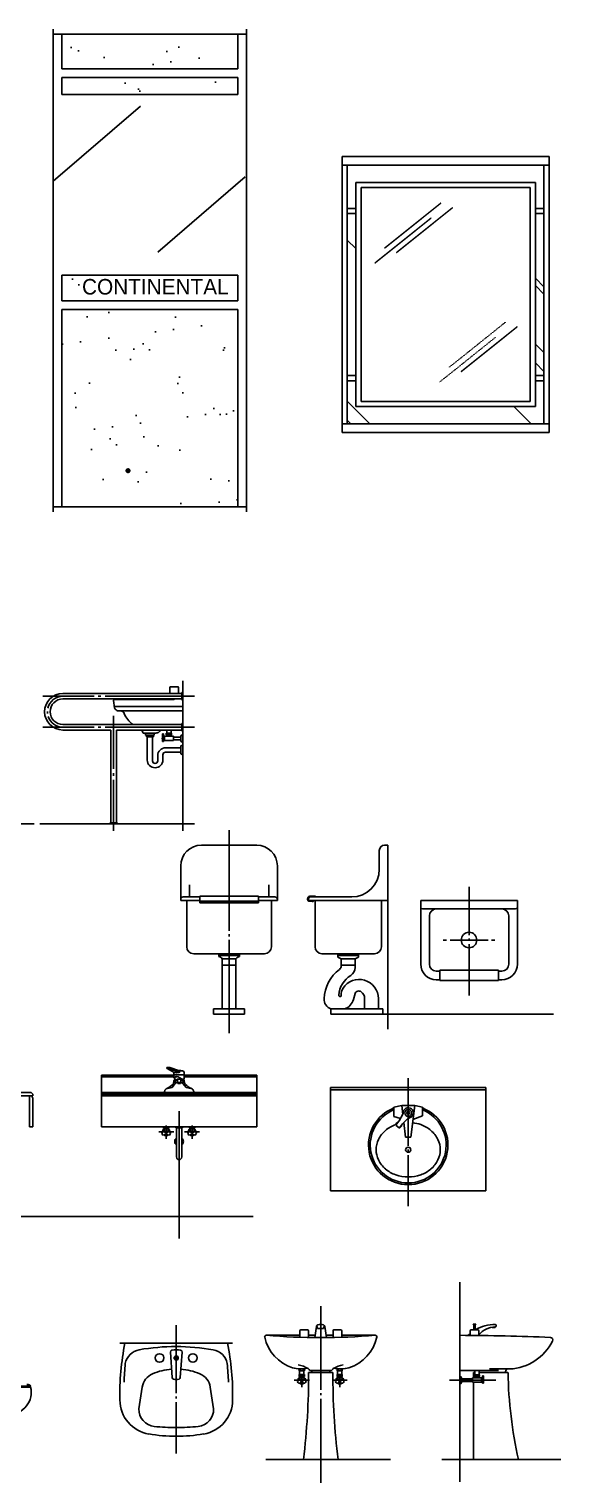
# Model space of a CAD drawing. Header units: inches. Extents: x -1249499 to 290957, y -589671 to 1013543.
# Drawn here: x -1130742 to -1127661, y 300299 to 308730 of the extents above; entities that cross this region are included whole.
import ezdxf

# ---------------------------------------------------------------- set-up
doc = ezdxf.new("R2010")
doc.units = ezdxf.units.IN
doc.header["$MEASUREMENT"] = 0
doc.linetypes.add('HIDDEN2', pattern=[0.1875, 0.125, -0.0625])
for name, color, linetype in [('0-ELEV3', 4, 'Continuous'), ('0-ELEV4', 5, 'Continuous'), ('0-ELEV6', 9, 'Continuous'), ('4', 4, 'Continuous'), ('5', 5, 'Continuous'), ('DIM', 1, 'Continuous'), ('INT', 4, 'Continuous')]:
    doc.layers.add(name, color=color, linetype=linetype)
doc.styles.add('STYLE1', font='ses.shx', dxfattribs={"bigfont": 'shs.shx'})
pattern_1 = [(37.5, (-1196953.8, 253627.1), (-12.5987, 385.3648), [0, -304, 0, -340, 0, -325]), (7.5, (-1196953.8, 253627.1), (353.9553, 564.4292), [0, -164, 0, -274, 0, -105]), (327.5, (-1197199.8, 253627.1), (622.8284, 1.1318), [0, -100, 0, -360, 0, -470]), (317.5, (-1197199.8, 253627.1), (601.2253, 175.535), [0, -50, 0, -236, 0, -270])]

msp = doc.modelspace()

# ---------------------------------------------------------------- hatches: boundary and pattern name
at = {"layer": 'INT'}
h = msp.add_hatch(dxfattribs=at)
h.set_pattern_fill('AR-SAND', color=256, scale=200, style=0)
h.set_pattern_definition(pattern_1)
h.paths.add_polyline_path([(-1129532.5, 308500.4), (-1129532.5, 308700.4), (-1130552.5, 308700.4), (-1130552.5, 308500.4)])
h.paths.add_polyline_path([(-1129532.5, 308450.4), (-1130552.5, 308450.4), (-1130552.5, 308350.4), (-1129532.5, 308350.4)])
h = msp.add_hatch(dxfattribs=at)
h.set_pattern_fill('AR-SAND', color=256, scale=200, style=0)
h.set_pattern_definition(pattern_1)
h.paths.add_polyline_path([(-1129532.5, 307104), (-1130552.5, 307104), (-1130552.5, 305960.4), (-1130168.8, 305960.4), (-1130168.8, 306161.6, -0.414214), (-1130176.3, 306169.1, -1), (-1130161.3, 306169.1, -0.414214), (-1130168.8, 306161.6), (-1130168.8, 305960.4), (-1129532.5, 305960.4)])
h.paths.add_polyline_path([(-1129532.5, 307304), (-1130552.5, 307304), (-1130552.5, 307154), (-1129532.5, 307154)])
h.paths.add_polyline_path([(-1130451.7, 307165.2), (-1129616.1, 307165.2), (-1129616.1, 307304.4), (-1130451.7, 307304.4)], flags=9)

# ---------------------------------------------------------------- linework, layer by layer
at = {"linetype": 'HIDDEN2'}
for p, q in [((-1128356.6, 307720.9), (-1128681.6, 307460.4)), ((-1128288.6, 307694.5), (-1128613.6, 307434)), ((-1128413.3, 307634.1), (-1128738.3, 307373.6)), ((-1127982.5, 307029.9), (-1128307.5, 306769.4)), ((-1127914.5, 307003.5), (-1128239.5, 306743)), ((-1128039.2, 306943.1), (-1128364.2, 306682.6))]:
    msp.add_line(p, q, dxfattribs=at)
at = {"layer": '0-ELEV3'}
for p, q in [((-1128929, 306390.6), (-1128929, 307990.6)), ((-1127729, 307990.6), (-1128929, 307990.6)), ((-1127729, 307940.6), (-1128929, 307940.6)), ((-1128899, 306440.6), (-1128899, 307940.6)), ((-1127729, 307990.6), (-1128109.5, 307990.6)), ((-1127759, 306440.6), (-1127759, 307940.6)), ((-1127729, 306390.6), (-1127729, 307990.6)), ((-1127809, 307840.6), (-1128849, 307840.6)), ((-1128849, 306540.6), (-1128849, 307840.6)), ((-1127809, 307840.6), (-1127809, 306540.6)), ((-1128849, 307690.6), (-1128899, 307690.6)), ((-1127809, 307690.6), (-1127759, 307690.6)), ((-1128849, 307660.6), (-1128899, 307660.6)), ((-1127809, 307660.6), (-1127759, 307660.6)), ((-1128849, 306720.6), (-1128899, 306720.6)), ((-1128849, 306690.6), (-1128899, 306690.6)), ((-1127809, 306720.6), (-1127759, 306720.6)), ((-1127809, 306690.6), (-1127759, 306690.6)), ((-1127809, 306540.6), (-1128849, 306540.6)), ((-1127729, 306440.6), (-1128929, 306440.6)), ((-1127729, 306390.6), (-1128929, 306390.6)), ((-1127729, 306390.6), (-1128109.5, 306390.6))]:
    msp.add_line(p, q, dxfattribs=at)
at = {"layer": '0-ELEV4'}
for p, q in [((-1127839, 307810.6), (-1128819, 307810.6)), ((-1128819, 306570.6), (-1128819, 307810.6)), ((-1127839, 306570.6), (-1127839, 307810.6)), ((-1127839, 306570.6), (-1128819, 306570.6))]:
    msp.add_line(p, q, dxfattribs=at)
at = {"layer": '0-ELEV6', "color": 8}
for p, q in [((-1128849, 307457), (-1128899, 307507)), ((-1127759, 307235), (-1127809, 307285)), ((-1127759, 307193.7), (-1127809, 307243.7)), ((-1127759, 306853.9), (-1127809, 306903.9)), ((-1127759, 306743.9), (-1127809, 306793.9)), ((-1128768, 306440.6), (-1128899, 306571.6)), ((-1127832.7, 306440.6), (-1127932.7, 306540.6)), ((-1128878, 306440.6), (-1128899, 306461.6))]:
    msp.add_line(p, q, dxfattribs=at)
at = {"layer": '4'}
for p, q in [((-1129926.3, 304911.3), (-1129926.3, 304877.2)), ((-1129881.3, 304916.3), (-1129921.3, 304916.3)), ((-1129876.3, 304911.3), (-1129876.3, 304877.2)), ((-1130546, 304877.2), (-1129857, 304877.2)), ((-1130546, 304845.2), (-1129857, 304845.2)), ((-1130252, 304836.2), (-1130247.2, 304794.4)), ((-1130247, 304841.2), (-1129911.8, 304841.2)), ((-1129857, 304843.2), (-1129857, 304879.2)), ((-1130248, 304801.4), (-1129852, 304801.4)), ((-1130217.6, 304776.2), (-1130227.8, 304776.2)), ((-1130207.6, 304776.2), (-1130217.6, 304776.2)), ((-1130205.7, 304775.9), (-1129852, 304775.9)), ((-1130546, 304697.2), (-1129857, 304697.2)), ((-1130546, 304665.2), (-1130268, 304665.2)), ((-1130268, 304665.2), (-1130268, 304126.2)), ((-1130236, 304665.2), (-1130236, 304126.2)), ((-1130236, 304665.2), (-1129857, 304665.2)), ((-1130082, 304646.2), (-1130089.6, 304665.2)), ((-1130012, 304646.2), (-1130082, 304646.2)), ((-1130067, 304636.2), (-1130067, 304646.2)), ((-1130017, 304646.2), (-1130017, 304636.2)), ((-1129976.5, 304665.2), (-1129982, 304661.2)), ((-1129970, 304642.1), (-1129964.2, 304642.1)), ((-1129970, 304642.1), (-1129970, 304598)), ((-1129964.2, 304642.1), (-1129964.2, 304598)), ((-1129947, 304647.7), (-1129917, 304647.7)), ((-1129947, 304647.7), (-1129947, 304637.7)), ((-1129944.2, 304665.2), (-1129944.2, 304647.7)), ((-1129940.1, 304647.7), (-1129940.1, 304637.7)), ((-1129923.9, 304647.7), (-1129923.9, 304637.7)), ((-1129919.8, 304665.2), (-1129919.8, 304647.7)), ((-1129917, 304647.7), (-1129917, 304637.7)), ((-1129857, 304663.2), (-1129857, 304699.2)), ((-1130062, 304636.2), (-1130067, 304636.2)), ((-1130062, 304636.2), (-1130022, 304636.2)), ((-1130062, 304626.2), (-1130062, 304636.2)), ((-1130057, 304626.2), (-1130062, 304626.2)), ((-1130057, 304491.2), (-1130057, 304626.2)), ((-1130057, 304626.2), (-1130027, 304626.2)), ((-1130027, 304626.2), (-1130027, 304486.2)), ((-1130022, 304626.2), (-1130027, 304626.2)), ((-1130022, 304636.2), (-1130022, 304626.2)), ((-1130017, 304636.2), (-1130022, 304636.2)), ((-1129970, 304618.7), (-1129971, 304618.7)), ((-1129971, 304618.7), (-1129971, 304613.7)), ((-1129970, 304613.7), (-1129971, 304613.7)), ((-1129970, 304598), (-1129964.2, 304598)), ((-1129958.2, 304621.2), (-1129964.2, 304621.2)), ((-1129958.2, 304611.2), (-1129964.2, 304611.2)), ((-1129905.8, 304628.7), (-1129958.2, 304628.7)), ((-1129958.2, 304628.7), (-1129958.2, 304603.7)), ((-1129905.8, 304603.7), (-1129958.2, 304603.7)), ((-1129951.1, 304562.1), (-1129862, 304562.1)), ((-1129947, 304637.7), (-1129917, 304637.7)), ((-1129944.2, 304637.7), (-1129944.2, 304628.7)), ((-1129919.8, 304637.7), (-1129919.8, 304628.7)), ((-1129905.8, 304628.7), (-1129905.8, 304603.7)), ((-1129862, 304623.7), (-1129905.8, 304623.7)), ((-1129862, 304608.7), (-1129905.8, 304608.7)), ((-1129862, 304629.9), (-1129862, 304602.5)), ((-1129852, 304577.7), (-1129862, 304572.7)), ((-1129862, 304526.2), (-1129862, 304572.7)), ((-1130057, 304491.2), (-1130057, 304496.2)), ((-1129997, 304486.2), (-1129997, 304516.2)), ((-1129967, 304521.2), (-1129967, 304491.2)), ((-1129951.4, 304536.8), (-1129862, 304536.8)), ((-1129852, 304521.2), (-1129862, 304526.2)), ((-1130270, 304126.2), (-1130234, 304126.2)), ((-1129423.5, 303997.2), (-1129743.5, 303997.2)), ((-1128713.1, 303967.2), (-1128713.1, 303857.2)), ((-1128663.1, 303997.2), (-1128683.1, 303997.2)), ((-1128663.1, 303677.2), (-1128663.1, 303997.2)), ((-1129863.5, 303877.2), (-1129863.5, 303677.2)), ((-1129303.5, 303677.2), (-1129303.5, 303877.2)), ((-1129813.5, 303697.2), (-1129813.5, 303767.2)), ((-1129353.5, 303697.2), (-1129353.5, 303767.2)), ((-1129863.5, 303677.2), (-1129828.5, 303677.2)), ((-1129848.5, 303697.2), (-1129753.5, 303697.2)), ((-1129828.5, 303677.2), (-1129828.5, 303407.2)), ((-1129828.5, 303677.2), (-1129753.5, 303677.2)), ((-1129753.5, 303702.2), (-1129413.5, 303702.2)), ((-1129753.5, 303672.2), (-1129753.5, 303702.2)), ((-1129413.5, 303672.2), (-1129753.5, 303672.2)), ((-1129753.5, 303672.2), (-1129753.5, 303662.2)), ((-1129753.5, 303662.2), (-1129413.5, 303662.2)), ((-1129413.5, 303702.2), (-1129413.5, 303672.2)), ((-1129413.5, 303697.2), (-1129318.5, 303697.2)), ((-1129413.5, 303677.2), (-1129338.5, 303677.2)), ((-1129413.5, 303662.2), (-1129413.5, 303672.2)), ((-1129338.5, 303407.2), (-1129338.5, 303677.2)), ((-1129338.5, 303677.2), (-1129303.5, 303677.2)), ((-1129123.1, 303687.2), (-1129123.1, 303677.2)), ((-1129123.1, 303677.2), (-1129085, 303677.2)), ((-1129121.3, 303673.3), (-1129103, 303673.3)), ((-1128873.1, 303697.2), (-1129113.1, 303697.2)), ((-1129083.1, 303702.5), (-1129110.2, 303702.5)), ((-1129085, 303677.2), (-1128701.1, 303677.2)), ((-1129085, 303677.2), (-1129085, 303408)), ((-1128701.1, 303408), (-1128701.1, 303677.2)), ((-1128701.1, 303677.2), (-1128663.1, 303677.2)), ((-1128473.1, 303307.2), (-1128473.1, 303677.2)), ((-1128473.1, 303677.2), (-1127913.1, 303677.2)), ((-1127913.1, 303677.2), (-1127913.1, 303307.2)), ((-1128463.1, 303627.2), (-1127923.1, 303627.2)), ((-1128423.1, 303307.2), (-1128423.1, 303587.2)), ((-1127963.1, 303307.2), (-1127963.1, 303587.2)), ((-1129788.5, 303367.2), (-1129643.5, 303367.2)), ((-1129643.5, 303367.2), (-1129523.5, 303367.2)), ((-1129643.5, 303367.2), (-1129643.5, 303362.2)), ((-1129643.5, 303362.2), (-1129523.5, 303362.2)), ((-1129643.5, 303362.2), (-1129643.5, 303357.2)), ((-1129643.5, 303357.2), (-1129523.5, 303357.2)), ((-1129643.5, 303357.2), (-1129643.5, 303352.2)), ((-1129643.5, 303352.2), (-1129633.5, 303347.2)), ((-1129623.5, 303337.2), (-1129623.5, 303047.2)), ((-1129623.5, 303337.2), (-1129583.5, 303337.2)), ((-1129623.5, 303302.2), (-1129543.5, 303302.2)), ((-1129583.5, 303337.2), (-1129543.5, 303337.2)), ((-1129543.5, 303047.2), (-1129543.5, 303337.2)), ((-1129533.5, 303347.2), (-1129523.5, 303352.2)), ((-1129523.5, 303367.2), (-1129378.5, 303367.2)), ((-1129523.5, 303362.2), (-1129523.5, 303367.2)), ((-1129523.5, 303357.2), (-1129523.5, 303362.2)), ((-1129523.5, 303352.2), (-1129523.5, 303357.2)), ((-1129045, 303368), (-1128953.1, 303368)), ((-1128953.1, 303368), (-1128833.1, 303368)), ((-1128953.1, 303368), (-1128953.1, 303347.2)), ((-1128953.1, 303367.2), (-1128953.1, 303362.2)), ((-1128953.1, 303362.2), (-1128833.1, 303362.2)), ((-1128953.1, 303362.2), (-1128953.1, 303357.2)), ((-1128953.1, 303357.2), (-1128833.1, 303357.2)), ((-1128953.1, 303347.2), (-1128933.1, 303337.2)), ((-1128933.1, 303337.2), (-1128853.1, 303337.2)), ((-1128933.1, 303337.2), (-1128933.1, 303302.2)), ((-1128933.1, 303302.2), (-1128853.1, 303302.2)), ((-1128933.1, 303302.2), (-1128933.1, 303297.2)), ((-1128853.1, 303337.2), (-1128833.1, 303347.2)), ((-1128853.1, 303302.2), (-1128853.1, 303337.2)), ((-1128853.1, 303287.2), (-1128853.1, 303302.2)), ((-1128833.1, 303362.2), (-1128833.1, 303368)), ((-1128833.1, 303368), (-1128741.1, 303368)), ((-1128833.1, 303357.2), (-1128833.1, 303362.2)), ((-1128833.1, 303347.2), (-1128833.1, 303357.2)), ((-1128383.1, 303267.2), (-1128363.1, 303267.2)), ((-1128363.1, 303217.2), (-1128383.1, 303217.2)), ((-1128363.1, 303272.2), (-1128023.1, 303272.2)), ((-1128363.1, 303217.2), (-1128363.1, 303272.2)), ((-1128363.1, 303212.2), (-1128363.1, 303217.2)), ((-1128023.1, 303212.2), (-1128363.1, 303212.2)), ((-1128023.1, 303272.2), (-1128023.1, 303217.2)), ((-1128023.1, 303267.2), (-1128003.1, 303267.2)), ((-1128003.1, 303217.2), (-1128023.1, 303217.2)), ((-1128023.1, 303217.2), (-1128023.1, 303212.2)), ((-1128853.1, 303137.2), (-1128863.1, 303102.2)), ((-1129623.5, 303047.2), (-1129673.5, 303047.2)), ((-1129673.5, 303047.2), (-1129673.5, 303017.2)), ((-1129623.5, 303047.2), (-1129543.5, 303047.2)), ((-1129493.5, 303047.2), (-1129543.5, 303047.2)), ((-1129493.5, 303017.2), (-1129493.5, 303047.2)), ((-1128993.1, 303047.2), (-1128913.1, 303047.2)), ((-1128993.1, 303047.2), (-1128993.1, 303017.2)), ((-1128913.1, 303047.2), (-1128798.1, 303047.2)), ((-1128798.1, 303047.2), (-1128798.1, 303107.2)), ((-1128798.1, 303047.2), (-1128718.1, 303047.2)), ((-1128718.1, 303047.2), (-1128718.1, 303107.2)), ((-1128693.1, 303047.2), (-1128718.1, 303047.2)), ((-1128693.1, 303017.2), (-1128693.1, 303047.2)), ((-1129673.5, 303017.2), (-1129493.5, 303017.2)), ((-1128993.1, 303017.2), (-1128693.1, 303017.2)), ((-1129901.6, 302679), (-1129943, 302702.7)), ((-1129941.3, 302708.1), (-1129928.2, 302708.1)), ((-1129928.2, 302702.1), (-1129941.3, 302702.1)), ((-1129928.2, 302702.1), (-1129872.7, 302679)), ((-1129926.9, 302707.8), (-1129870.8, 302688)), ((-1130322.7, 302663.8), (-1130322.7, 302363.8)), ((-1130322.7, 302663.8), (-1129902.7, 302663.8)), ((-1130322.7, 302653.8), (-1129902.7, 302653.8)), ((-1129902.7, 302630.4), (-1129905.1, 302614.1)), ((-1129902.7, 302679.4), (-1129902.7, 302649.8)), ((-1129902.7, 302666.3), (-1129842.7, 302666.3)), ((-1129898.3, 302646.9), (-1129898.3, 302635.4)), ((-1129897.7, 302635.4), (-1129887.9, 302635.4)), ((-1129882.7, 302639.9), (-1129882.7, 302620.4)), ((-1129862.7, 302620.4), (-1129882.7, 302620.4)), ((-1129880.2, 302620.4), (-1129880.2, 302615.4)), ((-1129865.2, 302620.4), (-1129865.2, 302615.4)), ((-1129862.7, 302639.9), (-1129862.7, 302620.4)), ((-1129857.6, 302635.4), (-1129847.7, 302635.4)), ((-1129845.8, 302640.8), (-1129845.8, 302635.4)), ((-1129842.7, 302678.4), (-1129842.7, 302641.2)), ((-1129842.7, 302663.8), (-1129422.7, 302663.8)), ((-1129842.7, 302653.8), (-1129422.7, 302653.8)), ((-1129842.7, 302630.4), (-1129840.4, 302614.1)), ((-1129422.7, 302363.8), (-1129422.7, 302663.8)), ((-1130729.9, 302563.8), (-1131319.9, 302563.8)), ((-1130719.9, 302543.8), (-1131319.9, 302543.8)), ((-1130739.9, 302363.8), (-1130739.9, 302543.8)), ((-1130729.9, 302563.8), (-1130719.9, 302553.8)), ((-1130724.9, 302533.8), (-1130724.9, 302543.8)), ((-1130719.9, 302533.8), (-1130724.9, 302533.8)), ((-1130719.9, 302543.8), (-1130719.9, 302553.8)), ((-1130719.9, 302363.8), (-1130719.9, 302533.8)), ((-1130322.7, 302563.8), (-1129422.7, 302563.8)), ((-1130322.7, 302553.8), (-1129422.7, 302553.8)), ((-1130322.7, 302543.8), (-1129422.7, 302543.8)), ((-1129914, 302592.8), (-1129948.2, 302584)), ((-1129894.9, 302615.4), (-1129914, 302592.8)), ((-1129865.2, 302615.4), (-1129880.2, 302615.4)), ((-1129850.6, 302615.4), (-1129831.5, 302592.8)), ((-1129831.5, 302592.8), (-1129797.3, 302584)), ((-1128095.6, 302592.4), (-1128995.6, 302592.4)), ((-1128995.6, 302592.4), (-1128995.6, 301992.4)), ((-1128995.6, 302577.4), (-1128095.6, 302577.4)), ((-1128095.6, 301992.4), (-1128095.6, 302592.4)), ((-1128627.9, 302477.7), (-1128583.2, 302487.6)), ((-1128627.9, 302424.2), (-1128627.9, 302477.7)), ((-1128576.8, 302436.2), (-1128583.2, 302487.6)), ((-1128583.2, 302487.6), (-1128508.1, 302487.6)), ((-1128530.6, 302304.4), (-1128508.1, 302487.6)), ((-1128508.1, 302487.6), (-1128463.3, 302477.7)), ((-1128463.3, 302427.3), (-1128463.3, 302477.7)), ((-1130743.9, 302379.7), (-1130739.9, 302379.7)), ((-1128627.9, 302424.2), (-1128590.8, 302411.7)), ((-1128599.2, 302397), (-1128617.2, 302374)), ((-1128610.6, 302387.3), (-1128616.7, 302379.4)), ((-1128615.9, 302372.4), (-1128598.5, 302358.9)), ((-1128576, 302437.6), (-1128598.8, 302397.6)), ((-1128578.7, 302381), (-1128596.7, 302358)), ((-1128585.3, 302367.6), (-1128591.5, 302359.7)), ((-1128544.9, 302413.3), (-1128578.2, 302381.5)), ((-1128560.6, 302304.4), (-1128571, 302388.4)), ((-1128463.3, 302427.3), (-1128518.1, 302406.3)), ((-1130739.9, 302363.8), (-1130719.9, 302363.8)), ((-1130322.7, 302363.8), (-1129422.7, 302363.8)), ((-1129962.7, 302363.8), (-1129962.7, 302355.3)), ((-1129955.3, 302355.3), (-1129962.7, 302355.3)), ((-1129959.9, 302355.3), (-1129959.9, 302344.6)), ((-1129955.8, 302363.8), (-1129955.8, 302355.3)), ((-1129932.7, 302355.3), (-1129940.1, 302355.3)), ((-1129939.7, 302363.8), (-1129939.7, 302355.3)), ((-1129935.6, 302355.3), (-1129935.6, 302344.6)), ((-1129932.7, 302363.8), (-1129932.7, 302355.3)), ((-1129892.7, 302363.8), (-1129892.7, 302358.8)), ((-1129892.7, 302358.8), (-1129887.7, 302358.8)), ((-1129887.7, 302358.8), (-1129887.7, 302298.8)), ((-1129887.7, 302358.8), (-1129857.7, 302358.8)), ((-1129857.7, 302298.8), (-1129857.7, 302358.8)), ((-1129857.7, 302358.8), (-1129852.7, 302358.8)), ((-1129852.7, 302358.8), (-1129852.7, 302363.8)), ((-1129812.7, 302363.8), (-1129812.7, 302355.3)), ((-1129812.7, 302355.3), (-1129805.3, 302355.3)), ((-1129809.9, 302355.3), (-1129809.9, 302344.6)), ((-1129805.8, 302363.8), (-1129805.8, 302355.3)), ((-1129790.1, 302355.3), (-1129782.7, 302355.3)), ((-1129789.7, 302363.8), (-1129789.7, 302355.3)), ((-1129785.6, 302355.3), (-1129785.6, 302344.6)), ((-1129782.7, 302363.8), (-1129782.7, 302355.3)), ((-1128560.6, 302304.4), (-1128530.6, 302304.4)), ((-1129887.7, 302258.8), (-1129887.7, 302188.8)), ((-1129857.7, 302188.8), (-1129857.7, 302258.8)), ((-1128995.6, 301992.4), (-1128095.6, 301992.4)), ((-1129168.5, 301186.4), (-1129128.5, 301186.4)), ((-1129086.5, 301141.7), (-1129076.4, 301205.9)), ((-1129070.3, 301195), (-1129072.1, 301205.9)), ((-1129070.5, 301195), (-1129035.6, 301195)), ((-1129035.6, 301195), (-1129033.9, 301205.9)), ((-1129019.4, 301141.7), (-1129029.5, 301205.9)), ((-1128936, 301186.4), (-1128976, 301186.4)), ((-1128141.2, 301186.4), (-1128181.2, 301186.4)), ((-1128169.2, 301219.4), (-1128169.2, 301216.4)), ((-1128169.2, 301219.4), (-1128153.2, 301219.4)), ((-1128169.2, 301216.4), (-1128153.2, 301216.4)), ((-1128164.7, 301216.4), (-1128164.7, 301186.4)), ((-1128157.7, 301216.4), (-1128157.7, 301186.4)), ((-1128153.2, 301219.4), (-1128153.2, 301216.4)), ((-1128059.2, 301202.1), (-1128059.2, 301199.5)), ((-1128041.2, 301199.5), (-1128059.2, 301199.5)), ((-1128041.2, 301203.7), (-1128041.2, 301199.5)), ((-1128035.9, 301212.5), (-1128035.9, 301208.7)), ((-1130216, 301109.4), (-1129563, 301109.4)), ((-1129367.3, 301154.6), (-1129173.5, 301154.6)), ((-1129173.5, 301181.4), (-1129173.5, 301143.4)), ((-1129123.5, 301181.4), (-1129123.5, 301142.2)), ((-1129123.5, 301154.6), (-1129084.5, 301154.6)), ((-1128981, 301154.6), (-1129021.5, 301154.6)), ((-1128981, 301181.4), (-1128981, 301142.2)), ((-1128931, 301181.4), (-1128931, 301143.4)), ((-1128737.2, 301154.6), (-1128931, 301154.6)), ((-1128186.2, 301181.4), (-1128186.2, 301154.1)), ((-1128136.2, 301181.4), (-1128136.2, 301153.5)), ((-1129923, 301057), (-1129912.9, 300909.1)), ((-1129855.9, 301057), (-1129866, 300909.1)), ((-1129177.3, 300959.3), (-1129177.3, 300947.9)), ((-1129147.3, 300959.3), (-1129177.3, 300959.3)), ((-1129147.3, 300947.9), (-1129177.3, 300947.9)), ((-1129174.4, 300947.9), (-1129174.4, 300927.5)), ((-1129170.3, 300959.3), (-1129170.3, 300947.9)), ((-1129154.2, 300959.3), (-1129154.2, 300947.9)), ((-1129150.1, 300960.1), (-1129150.1, 300959.3)), ((-1129150.1, 300947.9), (-1129150.1, 300927.5)), ((-1129147.3, 300959.3), (-1129147.3, 300947.9)), ((-1129122.3, 300938.3), (-1128982.3, 300938.3)), ((-1129115.2, 300949.8), (-1129052.3, 300949.8)), ((-1129104.5, 300949.8), (-1129104.5, 300938.3)), ((-1128989.3, 300949.8), (-1129052.3, 300949.8)), ((-1129000, 300949.8), (-1129000, 300938.3)), ((-1128957.3, 300959.3), (-1128927.3, 300959.3)), ((-1128957.3, 300959.3), (-1128957.3, 300947.9)), ((-1128957.3, 300947.9), (-1128927.3, 300947.9)), ((-1128954.4, 300960.1), (-1128954.4, 300959.3)), ((-1128954.4, 300947.9), (-1128954.4, 300927.5)), ((-1128950.3, 300959.3), (-1128950.3, 300947.9)), ((-1128934.2, 300959.3), (-1128934.2, 300947.9)), ((-1128930.1, 300947.9), (-1128930.1, 300927.5)), ((-1128927.3, 300959.3), (-1128927.3, 300947.9)), ((-1128247.4, 300949.8), (-1128023, 300949.8)), ((-1128167.4, 300907.1), (-1128167.4, 300938.3)), ((-1128167.4, 300938.3), (-1128159.5, 300938.3)), ((-1128159.5, 300949.8), (-1128159.5, 300926.1)), ((-1128135.2, 300949.8), (-1128135.2, 300926.1)), ((-1128135.2, 300938.3), (-1127967.4, 300938.3)), ((-1128074.7, 300959.4), (-1127957.7, 300959.4)), ((-1130733.3, 300854.8), (-1131228.3, 300854.8)), ((-1130988.3, 300859.8), (-1130733.3, 300859.8)), ((-1130086.8, 300854.6), (-1130106.2, 300727.9)), ((-1129692.1, 300854.6), (-1129672.7, 300727.9)), ((-1129177.3, 300927.5), (-1129177.3, 300916.1)), ((-1129147.3, 300927.5), (-1129177.3, 300927.5)), ((-1129169.9, 300916.1), (-1129177.3, 300916.1)), ((-1129174.4, 300916.1), (-1129174.4, 300905.5)), ((-1129170.3, 300927.5), (-1129170.3, 300916.1)), ((-1129147.3, 300916.1), (-1129154.7, 300916.1)), ((-1129154.2, 300927.5), (-1129154.2, 300916.1)), ((-1129150.1, 300916.1), (-1129150.1, 300905.5)), ((-1129147.3, 300927.5), (-1129147.3, 300916.1)), ((-1128957.3, 300927.5), (-1128927.3, 300927.5)), ((-1128957.3, 300927.5), (-1128957.3, 300916.1)), ((-1128957.3, 300916.1), (-1128949.9, 300916.1)), ((-1128954.4, 300916.1), (-1128954.4, 300905.5)), ((-1128950.3, 300927.5), (-1128950.3, 300916.1)), ((-1128934.7, 300916.1), (-1128927.3, 300916.1)), ((-1128934.2, 300927.5), (-1128934.2, 300916.1)), ((-1128930.1, 300916.1), (-1128930.1, 300905.5)), ((-1128927.3, 300927.5), (-1128927.3, 300916.1)), ((-1128245.4, 300916.4), (-1128247.4, 300916.4)), ((-1128245.4, 300872.9), (-1128247.4, 300872.9)), ((-1128237.4, 300908.4), (-1128237.4, 300880.9)), ((-1128237.4, 300902.1), (-1128173.5, 300902.1)), ((-1128237.4, 300887.1), (-1128173.5, 300887.1)), ((-1128173.5, 300907.1), (-1128121.2, 300907.1)), ((-1128173.5, 300907.1), (-1128173.5, 300882.1)), ((-1128173.5, 300882.1), (-1128121.2, 300882.1)), ((-1128167.4, 300434.6), (-1128167.4, 300882.1)), ((-1128132.4, 300926.1), (-1128162.4, 300926.1)), ((-1128162.4, 300926.1), (-1128162.4, 300916.1)), ((-1128132.4, 300916.1), (-1128162.4, 300916.1)), ((-1128159.5, 300916.1), (-1128159.5, 300907.1)), ((-1128155.4, 300926.1), (-1128155.4, 300916.1)), ((-1128139.3, 300926.1), (-1128139.3, 300916.1)), ((-1128135.2, 300916.1), (-1128135.2, 300907.1)), ((-1128132.4, 300926.1), (-1128132.4, 300916.1)), ((-1128121.2, 300907.1), (-1128121.2, 300882.1)), ((-1128121.2, 300899.6), (-1128115.2, 300899.6)), ((-1128121.2, 300889.6), (-1128115.2, 300889.6)), ((-1128109.4, 300920.6), (-1128115.2, 300920.6)), ((-1128115.2, 300920.6), (-1128115.2, 300876.5)), ((-1128109.4, 300876.5), (-1128115.2, 300876.5)), ((-1128109.4, 300920.6), (-1128109.4, 300876.5)), ((-1128109.4, 300897.1), (-1128108.4, 300897.1)), ((-1128109.4, 300892.1), (-1128108.4, 300892.1)), ((-1128108.4, 300897.1), (-1128108.4, 300892.1))]:
    msp.add_line(p, q, dxfattribs=at)
msp.add_lwpolyline([(-1129887.7, 302298.8), (-1129887.7, 302258.8, 1)], format="xyb", dxfattribs=at)
msp.add_lwpolyline([(-1129857.7, 302258.8), (-1129857.7, 302298.8)], dxfattribs=at)
for centre, radius in [((-1128193.1, 303447.2), 45), ((-1128545.6, 302444.4), 20), ((-1128545.6, 302444.4), 8), ((-1129947.7, 302333.8), 8.01), ((-1129797.7, 302333.8), 8.01), ((-1128545.6, 302230.9), 15), ((-1129985.7, 301023.2), 25), ((-1129889.5, 301023.2), 12), ((-1129889.5, 301023.2), 8), ((-1129793.2, 301023.2), 25), ((-1129162.3, 300894.6), 8.01), ((-1128942.3, 300894.6), 8.01)]:
    msp.add_circle(centre, radius, dxfattribs=at)
for centre, radius, start, end in [((-1129921.3, 304911.3), 5, 90, 180), ((-1129881.3, 304911.3), 5, 0, 90), ((-1130546, 304771.2), 106, 90, 270), ((-1130546, 304771.2), 74, 90, 270), ((-1130247, 304836.2), 5, 90, 180), ((-1129948.6, 304827.7), 21, 39.94032, 56.37071), ((-1129913.1, 304875.8), 34.6, 272.21884, 297.89671), ((-1129852, 304879.2), 5, 90, 180), ((-1129852, 304843.2), 5, 180, 270), ((-1130229, 304798.9), 18.8, 194.03624, 222.80812), ((-1130202.1, 304823.9), 55.5, 222.80812, 236.30993), ((-1130227.8, 304785.3), 9.13, 236.30993, 270), ((-1130207.6, 304767.9), 8.3, 63.43495, 90), ((-1130218.3, 304746.4), 32.3, 50.05959, 63.43495), ((-1130211.5, 304754.5), 21.8, 16.87356, 50.05959), ((-1130054.8, 304816.8), 147, 202.39232, 234.47995), ((-1130118.7, 305150.7), 515.7, 281.94026, 284.03624), ((-1129994.7, 304654.9), 4.63, 284.03624, 306.28788), ((-1130005.3, 304669.3), 22.6, 306.28788, 321.01002), ((-1129951.1, 304625.4), 47.3, 130.85621, 141.01002), ((-1129852, 304699.2), 5, 90, 180), ((-1129852, 304663.2), 5, 180, 270), ((-1129951.1, 304516.2), 45.9, 90, 180), ((-1129854, 304629.9), 8, 90, 180), ((-1129854, 304602.5), 8, 180, 270), ((-1130012, 304491.2), 45, 180, 0), ((-1130012, 304486.2), 15, 180, 0), ((-1129951.4, 304521.2), 15.6, 90, 180), ((-1130270, 304121.2), 5, 90, 180), ((-1130234, 304121.2), 5, 0, 90), ((-1129743.5, 303877.2), 120, 90, 180), ((-1129423.5, 303877.2), 120, 0, 90), ((-1128683.1, 303967.2), 30, 90, 180), ((-1128873.1, 303857.2), 160, 270, 0), ((-1129848.5, 303682.2), 15, 90, 180), ((-1129318.5, 303682.2), 15, 0, 90), ((-1129112.6, 303685), 15.9, 159.72663, 222.70848), ((-1129110.2, 303684.1), 18.4, 90, 159.72663), ((-1129122, 303676.2), 3.04, 222.70848, 282.60737), ((-1129113.1, 303687.2), 10, 90, 180), ((-1129103, 303666.7), 6.53, 4.70102, 90), ((-1128463.1, 303637.2), 10, 180, 270), ((-1127923.1, 303637.2), 10, 270, 0), ((-1128383.1, 303587.2), 40, 90, 180), ((-1128003.1, 303587.2), 40, 0, 90), ((-1129788.5, 303407.2), 40, 180, 270), ((-1129378.5, 303407.2), 40, 270, 0), ((-1129045, 303408), 40, 180, 270), ((-1128741.1, 303408), 40, 270, 0), ((-1129643.5, 303327.2), 22.4, 26.56505, 63.43495), ((-1129523.5, 303327.2), 22.4, 116.56505, 153.43495), ((-1128958.1, 303297.2), 25, 306.8699, 0), ((-1128383.1, 303307.2), 90, 180, 270), ((-1128383.1, 303307.2), 40, 180, 270), ((-1128003.1, 303307.2), 90, 270, 0), ((-1128003.1, 303307.2), 40, 270, 0), ((-1128807.8, 303096.7), 225.6, 126.8699, 177.33556), ((-1128799.2, 303115.4), 149.4, 121.89079, 175.45182), ((-1128829.4, 303107.3), 111.3, 359.99296, 147.37934), ((-1128906.1, 303287.2), 53, 301.89079, 0), ((-1128940.6, 303126.6), 7.52, 175.45182, 4.54818), ((-1128868.6, 303132.4), 64.7, 147.37934, 184.54818), ((-1128831.8, 303129), 22.8, 53.1301, 158.76069), ((-1128848.1, 303107.2), 50, 0, 53.1301), ((-1128972.4, 303104.4), 60.8, 177.33556, 250.04457), ((-1128943.7, 303125.3), 83.8, 291.39802, 344.0546), ((-1129941.3, 302705.1), 3, 90, 270), ((-1129928.2, 302705.1), 3, 270, 90), ((-1129995.9, 302698.1), 123.7, 292.68274, 327.20789), ((-1129900.7, 302649.8), 2, 180, 201.25419), ((-1129897.7, 302630.4), 5, 90, 180), ((-1129897.7, 302650.9), 5.21, 201.25419, 264.22813), ((-1129900.2, 302648.9), 2, 125.18626, 220.18147), ((-1129887.2, 302752.1), 74.5, 258.83012, 281.16988), ((-1129887.6, 302630.9), 23.9, 50.64304, 125.18626), ((-1129893.3, 302646.9), 5, 122.52141, 180), ((-1129883.1, 302630.9), 23.9, 95.35349, 122.52141), ((-1129881.4, 302600.1), 20.4, 93.66702, 131.19591), ((-1129848.8, 302595.5), 55.9, 127.35027, 140.4369), ((-1129872.7, 302597.3), 43.8, 76.79507, 103.20493), ((-1129875.7, 302549), 141.3, 80.63207, 90.62769), ((-1129872.7, 302683.7), 4.72, 269.71098, 65.68498), ((-1129848.1, 302679), 38.2, 230.64304, 278.08771), ((-1129896.6, 302595.5), 55.9, 39.5631, 52.64973), ((-1129864, 302600.1), 20.4, 48.80409, 86.33298), ((-1129749.6, 302698.1), 123.7, 212.79211, 247.31726), ((-1129852.7, 302678.4), 10, 0, 90), ((-1129847.7, 302630.4), 5, 0, 90), ((-1129932, 302565.9), 25.1, 144.23202, 184.79905), ((-1129944.3, 302574.7), 10, 112.68274, 144.23202), ((-1129801.2, 302574.7), 10, 35.76798, 67.31726), ((-1129813.4, 302565.9), 25.1, 355.20095, 35.76798), ((-1128545.6, 302258.4), 230, 110.95984, 69.04016), ((-1128545.6, 302258.4), 220, 111.96087, 68.03913), ((-1128545.6, 302444.4), 30, 276.86913, 187.11814), ((-1128556, 302200.1), 187.1, 109.38487, 130.34665), ((-1128612.8, 302376.4), 5, 141.99364, 231.99364), ((-1128606.6, 302384.2), 5, 75.57182, 141.99364), ((-1128603.1, 302400.1), 5, 321.99364, 330.35272), ((-1128589.3, 302370.7), 5, 321.99364, 28.41546), ((-1128574.8, 302377.9), 5, 133.63456, 141.99364), ((-1128580.3, 302440.1), 5, 330.35272, 7.11814), ((-1128541.4, 302409.7), 5, 96.86913, 133.63456), ((-1128545.6, 302170.5), 218.4, 70.61513, 83.36919), ((-1128535.2, 302200.1), 187.1, 49.65335, 70.61513), ((-1130028.5, 302380.4), 77.4, 316.16465, 343.83535), ((-1129947.7, 302333.8), 25.9, 195.573, 224.427), ((-1129947.7, 302333.8), 21.7, 124.09349, 188.18225), ((-1129947.7, 302240.5), 77.4, 76.16465, 103.83535), ((-1129947.7, 302333.8), 21.7, 231.81775, 308.18225), ((-1129947.7, 302333.8), 25.9, 75.573, 104.427), ((-1129866.9, 302380.4), 77.4, 196.16465, 223.83535), ((-1129947.7, 302333.8), 21.7, 351.81775, 55.90651), ((-1129947.7, 302333.8), 25.9, 315.573, 344.427), ((-1129872.7, 302278.8), 25, 126.8699, 233.1301), ((-1129872.7, 302278.8), 25, 306.8699, 53.1301), ((-1129878.5, 302380.4), 77.4, 316.16465, 343.83535), ((-1129797.7, 302333.8), 25.9, 195.573, 224.427), ((-1129797.7, 302333.8), 21.7, 124.09349, 188.18225), ((-1129797.7, 302240.5), 77.4, 76.16465, 103.83535), ((-1129797.7, 302333.8), 21.7, 231.81775, 308.18225), ((-1129797.7, 302333.8), 25.9, 75.573, 104.427), ((-1129716.9, 302380.4), 77.4, 196.16465, 223.83535), ((-1129797.7, 302333.8), 21.7, 351.81775, 55.90651), ((-1129797.7, 302333.8), 25.9, 315.573, 344.427), ((-1128596.7, 302230.9), 134.9, 154.00528, 180), ((-1128572, 302218.9), 162.4, 130.34665, 154.00528), ((-1128595.4, 302362.8), 5, 231.99364, 321.99364), ((-1128519.2, 302218.9), 162.4, 25.99472, 49.65335), ((-1128494.5, 302230.9), 134.9, 0, 25.99472), ((-1128596.7, 302230.9), 134.9, 180, 205.99472), ((-1128494.5, 302230.9), 134.9, 334.00528, 0), ((-1129872.7, 302188.8), 15, 180, 0), ((-1128572, 302243), 162.4, 205.99472, 229.65335), ((-1128556, 302261.8), 187.1, 229.65335, 250.61513), ((-1128535.2, 302261.8), 187.1, 289.38487, 310.34665), ((-1128519.2, 302243), 162.4, 310.34665, 334.00528), ((-1128545.6, 302291.4), 218.4, 250.61513, 270), ((-1128545.6, 302291.4), 218.4, 270, 289.38487), ((-1129168.5, 301181.4), 5, 90, 180), ((-1129128.5, 301181.4), 5, 0, 90), ((-1129066.5, 301205.2), 10, 106.83745, 175.52963), ((-1129053, 301160.6), 56.6, 73.16255, 106.83745), ((-1129039.5, 301205.2), 10, 4.47037, 73.16255), ((-1128976, 301181.4), 5, 90, 180), ((-1128936, 301181.4), 5, 0, 90), ((-1128181.2, 301181.4), 5, 90, 180), ((-1128042.6, 300993.4), 224.1, 89.5641, 120.5773), ((-1128141.2, 301181.4), 5, 0, 90), ((-1128039.3, 301079.3), 124.4, 90.70626, 141.18228), ((-1128040.9, 301212.5), 5, 0, 89.5641), ((-1128040.9, 301208.7), 5, 270.70626, 0), ((-1128718.4, 300811.8), 1497.9, 168.54318, 181.23169), ((-1131060.5, 300811.8), 1497.9, 358.76831, 11.45682), ((-1129367.3, 301144.6), 10, 90, 189.31713), ((-1129142.6, 301195.4), 240.3, 192.58696, 252.35793), ((-1129061, 304760.9), 3619.2, 265.14524, 270.138), ((-1129043.5, 304760.9), 3619.2, 269.862, 274.85476), ((-1128961.9, 301195.4), 240.3, 287.64207, 347.41304), ((-1128737.2, 301144.6), 10, 350.68287, 90), ((-1128347, 285372.4), 15782.5, 87.72962, 89.63832), ((-1128042.6, 300993.4), 224.1, 129.86925, 134.13799), ((-1127972.5, 301254.4), 295.4, 272.87074, 333.16471), ((-1127722.4, 301127.6), 15, 334.17725, 87.6965), ((-1130086.5, 300972.4), 100, 99.94318, 169.0446), ((-1129889.9, 299851.1), 1238.4, 80.01215, 99.94318), ((-1129913.1, 301058.1), 10, 98.11983, 186.09085), ((-1129889.5, 300911.6), 158.4, 80.9104, 99.0896), ((-1129865.8, 301058.1), 10, 353.90915, 81.88017), ((-1129692.5, 300972.4), 100, 10.9554, 80.05682), ((-1128694.5, 300838.9), 1497.9, 174.15716, 178.2921), ((-1129987.9, 300839.4), 100, 112.85933, 171.2931), ((-1129889.4, 300605.8), 353.6, 94.35214, 112.85933), ((-1129889.5, 300605.8), 353.6, 67.14067, 85.64786), ((-1129791, 300839.4), 100, 8.7069, 67.14067), ((-1131084.4, 300838.9), 1497.9, 1.7079, 5.84284), ((-1129166.1, 301136.4), 177.1, 253.81817, 282.26998), ((-1129214.8, 300809.3), 176.7, 59.49552, 79.39075), ((-1133312.7, 300935.2), 4190.4, 353.13979, 0.04244), ((-1129144.3, 300935.2), 32.5, 26.66448, 53.96743), ((-1128960.3, 300935.2), 32.5, 126.03257, 153.33552), ((-1124791.8, 300935.2), 4190.4, 179.95756, 186.86021), ((-1128889.7, 300809.3), 176.7, 100.60925, 120.50448), ((-1128938.4, 301136.4), 177.1, 257.73002, 286.18183), ((-1127930.2, 300924.6), 55.8, 141.16966, 165.78881), ((-1125411.2, 300987.4), 2556.6, 181.10114, 192.48647), ((-1130859.8, 300824.8), 130, 270.66731, 13.33523), ((-1130757.5, 300833.1), 37.1, 58.81339, 87.337), ((-1130752.9, 300840.7), 28.2, 45, 58.81339), ((-1130733.3, 300860.3), 0.478, 270, 45), ((-1129902.9, 300909.9), 10, 184.47037, 253.16255), ((-1129889.5, 300954.5), 56.6, 253.16255, 286.83745), ((-1129876, 300909.9), 10, 286.83745, 355.52963), ((-1129243.1, 300941.3), 77.4, 316.16465, 343.83535), ((-1129162.3, 300894.6), 25.9, 195.573, 224.427), ((-1129162.3, 300894.6), 21.7, 124.09349, 188.18225), ((-1129162.3, 300801.3), 77.4, 76.16465, 103.83535), ((-1129162.3, 300894.6), 21.7, 231.81775, 308.18225), ((-1129162.3, 300894.6), 25.9, 75.573, 104.427), ((-1129081.5, 300941.3), 77.4, 196.16465, 223.83535), ((-1129162.3, 300894.6), 21.7, 351.81775, 55.90651), ((-1129162.3, 300894.6), 25.9, 315.573, 344.427), ((-1129023.1, 300941.3), 77.4, 316.16465, 343.83535), ((-1128942.3, 300894.6), 25.9, 195.573, 224.427), ((-1128942.3, 300894.6), 21.7, 124.09349, 188.18225), ((-1128942.3, 300801.3), 77.4, 76.16465, 103.83535), ((-1128942.3, 300894.6), 21.7, 231.81775, 308.18225), ((-1128942.3, 300894.6), 25.9, 75.573, 104.427), ((-1128861.5, 300941.3), 77.4, 196.16465, 223.83535), ((-1128942.3, 300894.6), 21.7, 351.81775, 55.90651), ((-1128942.3, 300894.6), 25.9, 315.573, 344.427), ((-1128245.4, 300908.4), 8, 0, 90), ((-1128245.4, 300880.9), 8, 270, 0), ((-1130016, 300779.6), 200, 180, 260.71222), ((-1129763, 300779.6), 200, 279.28778, 0), ((-1130006.2, 300725.6), 100, 178.69861, 263.85087), ((-1129772.7, 300725.6), 100, 276.14913, 1.30139), ((-1129889.5, 301809.5), 1190.1, 263.85087, 270), ((-1129889.5, 301809.5), 1190.1, 270, 276.14913), ((-1129889.5, 301553.2), 983.8, 260.71222, 279.28778)]:
    msp.add_arc(centre, radius, start, end, dxfattribs=at)
at = {"layer": '5'}
for p, q in [((-1129852, 304950.1), (-1129852, 304081.2)), ((-1130663, 304861.2), (-1130364.1, 304861.2)), ((-1130342, 304861.2), (-1130325.8, 304861.2)), ((-1130300.5, 304861.2), (-1129784.4, 304861.2)), ((-1130252, 304747.3), (-1130252, 304440.6)), ((-1130663, 304681.2), (-1130364.1, 304681.2)), ((-1130342, 304681.2), (-1130325.8, 304681.2)), ((-1130300.5, 304681.2), (-1129784.4, 304681.2)), ((-1130252, 304415.3), (-1130252, 304399.2)), ((-1130252, 304377), (-1130252, 304081.2)), ((-1131622.9, 304121.2), (-1130711.7, 304121.2)), ((-1129783.4, 304121.2), (-1130679.4, 304121.2)), ((-1129583.5, 303499.9), (-1129583.5, 304085)), ((-1128193.1, 303475.3), (-1128193.1, 303755.9)), ((-1128663.1, 303677.2), (-1128663.1, 302930.5)), ((-1129583.5, 303467.6), (-1129583.5, 303480.4)), ((-1129583.5, 302907.7), (-1129583.5, 303447.6)), ((-1128343.1, 303447.2), (-1128323.1, 303447.2)), ((-1128303.1, 303447.2), (-1128083.1, 303447.2)), ((-1128193.1, 303442.9), (-1128193.1, 303455.8)), ((-1128193.1, 303125.4), (-1128193.1, 303422.9)), ((-1128063.1, 303447.2), (-1128043.1, 303447.2)), ((-1128693.1, 303017.2), (-1127703.1, 303017.2)), ((-1128545.6, 302252.7), (-1128545.6, 302645.4)), ((-1129872.7, 302453.8), (-1129872.7, 301716.8)), ((-1129947.7, 302293.7), (-1129947.7, 302371.2)), ((-1129797.7, 302293.7), (-1129797.7, 302371.2)), ((-1129991, 302333.8), (-1129903.3, 302333.8)), ((-1129754.5, 302333.8), (-1129842.2, 302333.8)), ((-1128545.6, 302220.3), (-1128545.6, 302233.2)), ((-1128545.6, 301902.8), (-1128545.6, 302200.3)), ((-1131489.1, 301843.8), (-1129444.6, 301843.8)), ((-1128247.4, 300304.3), (-1128247.4, 301462.5)), ((-1129052.3, 300839.2), (-1129052.3, 301323.4)), ((-1129889.5, 300819.9), (-1129889.5, 301212.6)), ((-1129162.3, 300854.5), (-1129162.3, 300932)), ((-1128942.3, 300854.5), (-1128942.3, 300932)), ((-1129205.5, 300894.6), (-1129117.8, 300894.6)), ((-1128899, 300894.6), (-1128986.7, 300894.6)), ((-1128305.5, 300894.6), (-1128038.7, 300894.6)), ((-1129889.5, 300787.5), (-1129889.5, 300800.4)), ((-1129889.5, 300470), (-1129889.5, 300767.5)), ((-1129052.3, 300806.9), (-1129052.3, 300819.8)), ((-1129052.3, 300298.6), (-1129052.3, 300786.9)), ((-1129370.6, 300434.6), (-1128648.8, 300434.6)), ((-1128350.5, 300434.6), (-1127661, 300434.6))]:
    msp.add_line(p, q, dxfattribs=at)
for start, end in [(90, 167.13318), (178.58672, 186.85469), (198.50416, 270)]:
    msp.add_arc((-1130546, 304771.2), 90, start, end, dxfattribs=at)
at = {"layer": 'DIM', "const_width": 15}
msp.add_lwpolyline([(-1130176.3, 306169.1, 1), (-1130161.3, 306169.1, 1)], format="xyb", close=True, dxfattribs=at)
at = {"layer": 'INT'}
for p, q in [((-1130602.5, 305930.4), (-1130602.5, 308730.4)), ((-1130602.5, 308700.4), (-1129482.5, 308700.4)), ((-1129482.5, 305930.4), (-1129482.5, 308730.4)), ((-1130602.5, 305960.4), (-1129482.5, 305960.4))]:
    msp.add_line(p, q, dxfattribs=at)
at = {"layer": 'INT', "color": 9}
for p, q in [((-1130552.5, 308500.4), (-1130552.5, 308700.4)), ((-1129532.5, 308500.4), (-1129532.5, 308700.4)), ((-1130552.5, 308500.4), (-1129532.5, 308500.4)), ((-1130552.5, 308450.4), (-1129532.5, 308450.4)), ((-1130552.5, 308350.4), (-1130552.5, 308450.4)), ((-1129532.5, 308350.4), (-1129532.5, 308450.4)), ((-1130602.5, 307847.9), (-1130096.3, 308283.8)), ((-1130552.5, 308350.4), (-1129532.5, 308350.4)), ((-1129995.6, 307437.2), (-1129489.5, 307873.1)), ((-1130552.5, 307304), (-1129532.5, 307304)), ((-1130552.5, 307154), (-1130552.5, 307304)), ((-1129532.5, 307154), (-1129532.5, 307304)), ((-1130552.5, 307154), (-1129532.5, 307154)), ((-1130552.5, 305960.4), (-1130552.5, 307104)), ((-1130552.5, 307104), (-1129532.5, 307104)), ((-1129532.5, 305960.4), (-1129532.5, 307104))]:
    msp.add_line(p, q, dxfattribs=at)

# ---------------------------------------------------------------- texts
at = {"layer": 'DIM', "style": 'STYLE1'}
msp.add_text('CONTINENTAL', height=90, dxfattribs=at).set_placement((-1130435.2, 307191))

doc.saveas('drawing.dxf')
